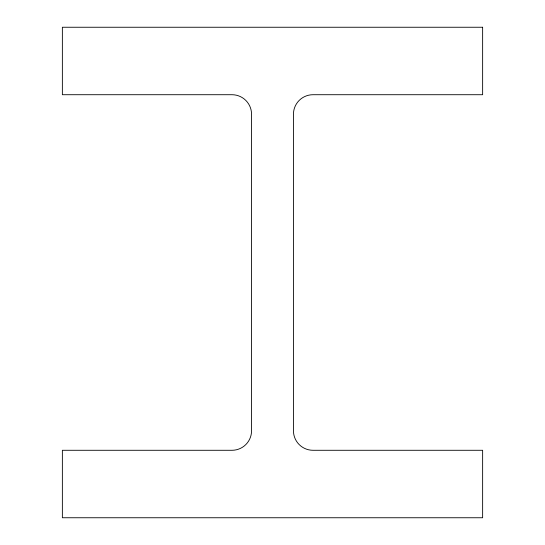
<?xml version="1.0" encoding="UTF-8"?>
<svg xmlns="http://www.w3.org/2000/svg" width="545" height="545" viewBox="0 0 545 545"><rect width="100%" height="100%" fill="white"/><g stroke="black" fill="none" stroke-linecap="round" stroke-linejoin="round"><path stroke-width="0.82" d="M482.632 27.25L62.368 27.25L62.368 94.714L232.007 94.714A19.552 19.552 0 0 1 251.558 114.266L251.558 430.734A19.552 19.552 0 0 1 232.007 450.286L62.368 450.286L62.368 517.75L482.632 517.75L482.632 450.286L312.993 450.286A19.552 19.552 0 0 1 293.442 430.734L293.442 114.266A19.552 19.552 0 0 1 312.993 94.714L482.632 94.714L482.632 27.25"/></g></svg>
